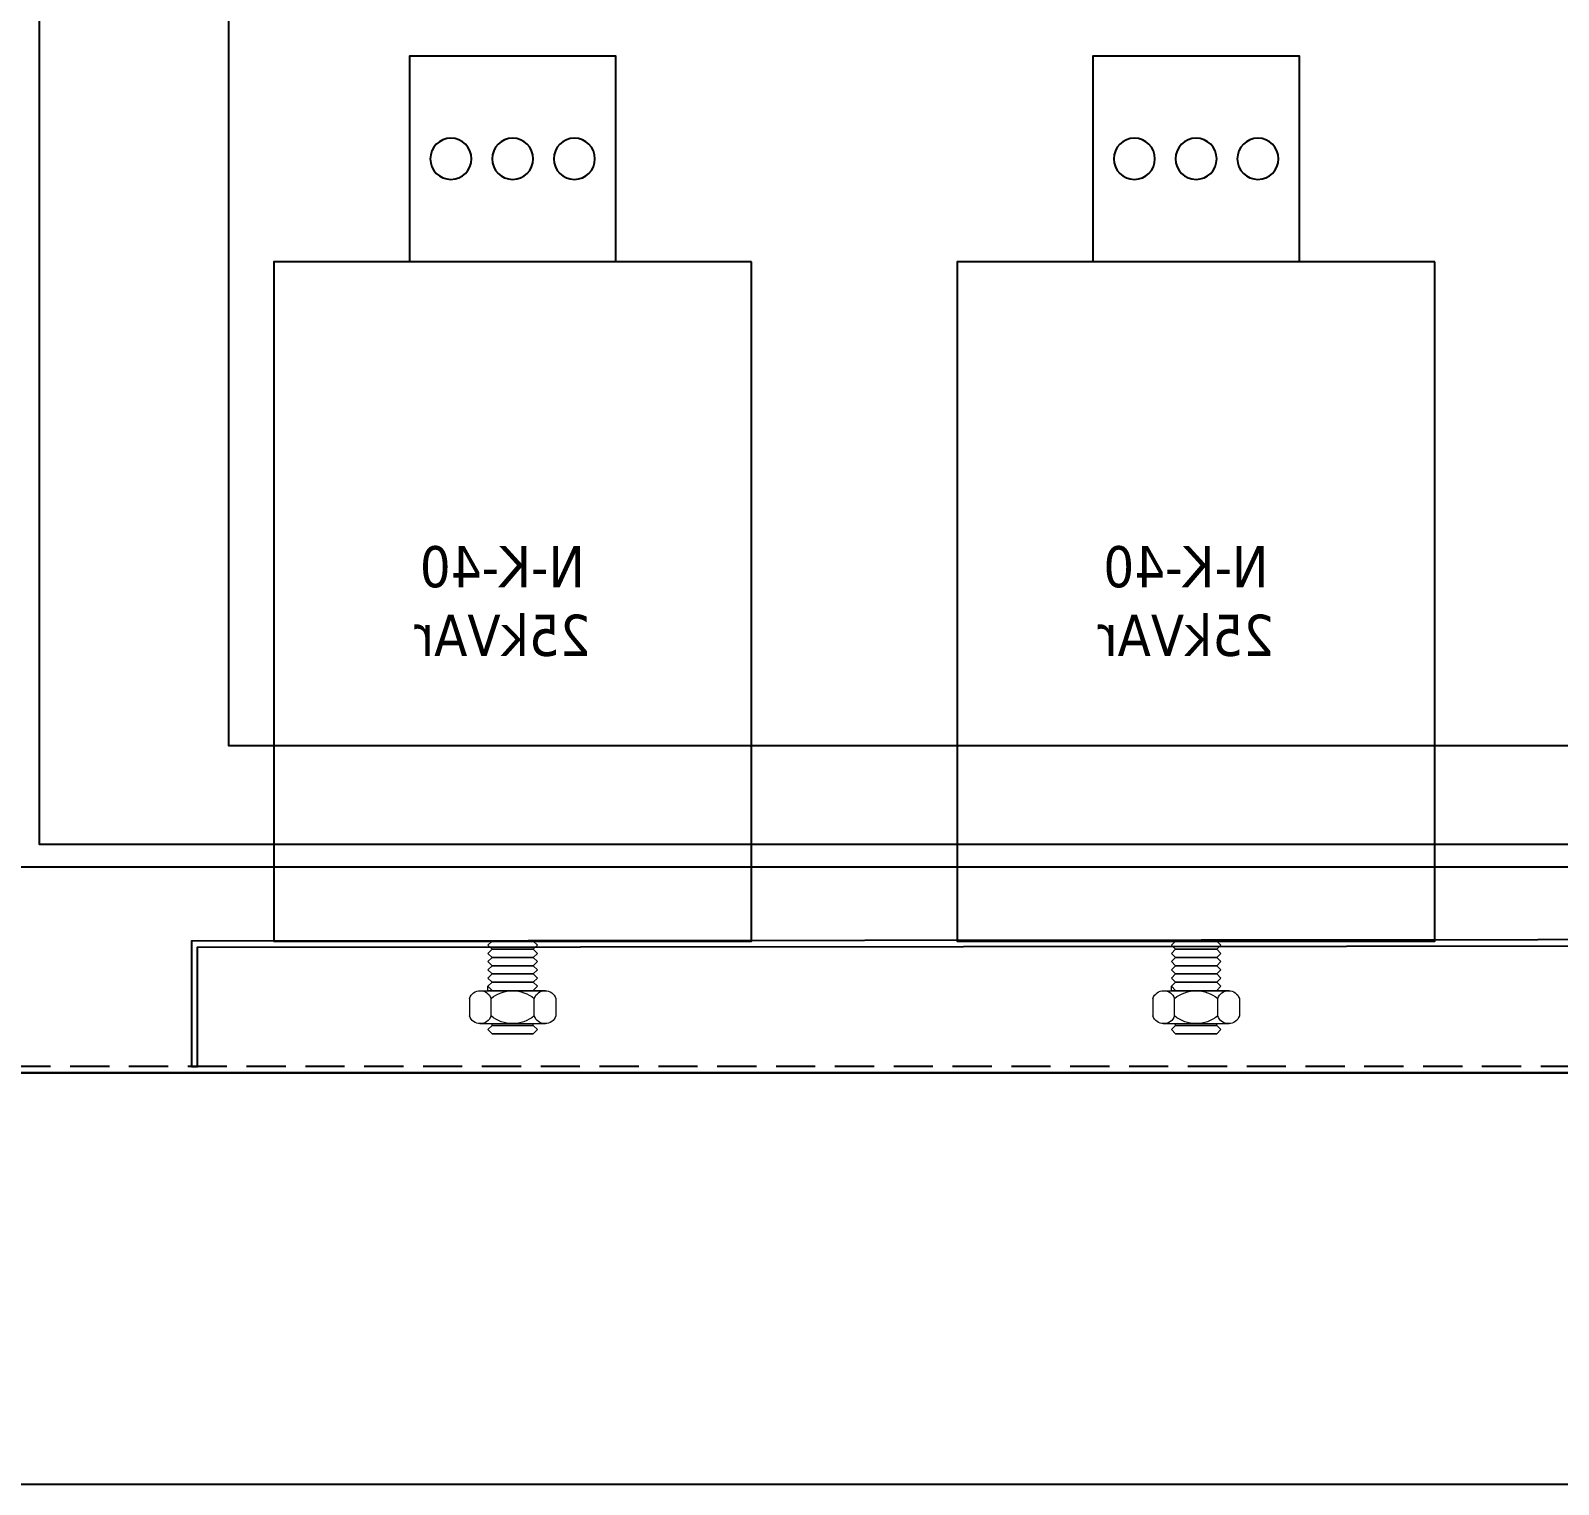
# Model space of a CAD drawing. Header units: millimetres. Extents: x 0 to 6126, y 0 to 4331.
# Drawn here: x 1419.5 to 1790.6, y 2399 to 2752.1 of the extents above; entities that cross this region are included whole.
import ezdxf

# ---------------------------------------------------------------- set-up
doc = ezdxf.new("R2010")
doc.units = ezdxf.units.MM
doc.linetypes.add('HIDDEN2', pattern=[4.7625, 3.175, -1.5875])
doc.layers.add('00', color=7, linetype='Continuous', lineweight=0)

# ---------------------------------------------------------------- blocks, each defined once
blk = doc.blocks.new('A$C369C2461')
at = {"color": 74, "lineweight": 5}
for p, q in [((53, 20.51), (52, 21.51)), ((53, 18.51), (52, 19.51)), ((63, 20.51), (53, 20.51)), ((63, 20.51), (64, 21.51)), ((63, 18.51), (64, 19.51)), ((53, 16.51), (52, 17.51)), ((53, 16.51), (52, 17.51)), ((53, 14.51), (52, 15.51)), ((53, 14.51), (52, 15.51)), ((63, 18.51), (53, 18.51)), ((63, 16.51), (53, 16.51)), ((63, 16.51), (53, 16.51)), ((63, 16.51), (64, 17.51)), ((63, 16.51), (64, 17.51)), ((63, 14.51), (64, 15.51)), ((63, 14.51), (64, 15.51)), ((53, 12.51), (52, 13.51)), ((53, 10.51), (52, 11.51)), ((63, 14.51), (53, 14.51)), ((63, 14.51), (53, 14.51)), ((63, 12.51), (53, 12.51)), ((63, 12.51), (64, 13.51)), ((63, 10.51), (64, 11.51)), ((63, 10.51), (53, 10.51)), ((53, 0), (52, 1)), ((53, 2), (53, 2.44)), ((63, 2), (53, 2)), ((63, 2), (63, 2.44)), ((63, 0), (64, 1)), ((63, 0), (53, 0))]:
    blk.add_line(p, q, dxfattribs=at)
at = {"color": 74}
for points in [[(33, 187.51), (83, 187.51), (83, 237.51), (33, 237.51)], [(0, 187.51), (116, 187.51), (116, 22.51), (0, 22.51)]]:
    blk.add_lwpolyline(points, close=True, dxfattribs=at)
for centre in [(43, 212.51), (58, 212.51), (73, 212.51)]:
    blk.add_circle(centre, 5, dxfattribs=at)
at = {"layer": '00', "color": 74, "lineweight": 5}
for p, q in [((52, 21.51), (53, 22.51)), ((53, 22.51), (63, 22.51)), ((64, 21.51), (63, 22.51)), ((52, 19.51), (53, 20.51)), ((53, 20.51), (63, 20.51)), ((64, 19.51), (63, 20.51)), ((52, 17.51), (53, 18.51)), ((52, 17.51), (53, 18.51)), ((52, 15.51), (53, 16.51)), ((52, 15.51), (53, 16.51)), ((53, 18.51), (63, 18.51)), ((53, 18.51), (63, 18.51)), ((53, 16.51), (63, 16.51)), ((53, 16.51), (63, 16.51)), ((64, 17.51), (63, 18.51)), ((64, 17.51), (63, 18.51)), ((64, 15.51), (63, 16.51)), ((64, 15.51), (63, 16.51)), ((52, 13.51), (53, 14.51)), ((52, 11.51), (53, 12.51)), ((53, 14.51), (63, 14.51)), ((53, 12.51), (63, 12.51)), ((64, 13.51), (63, 14.51)), ((64, 11.51), (63, 12.51)), ((64, 10.44), (64, 11.51)), ((47.5, 8.56), (47.5, 4.31)), ((50, 10.44), (64.01, 10.44)), ((66, 10.44), (50, 10.44)), ((52.75, 4.31), (52.75, 8.56)), ((63.25, 4.31), (63.25, 8.56)), ((68.5, 8.56), (68.5, 4.31)), ((66, 2.44), (50, 2.44)), ((52, 1), (53, 2)), ((53, 2), (63, 2)), ((64, 1), (63, 2)), ((53, 0), (63, 0)), ((53, 0), (63, 0))]:
    blk.add_line(p, q, dxfattribs=at)
for centre, radius, start, end in [((50.12, 7.66), 2.77, 18.8098, 161.1902), ((58, 2.15), 8.28, 50.6699, 129.3301), ((65.87, 7.66), 2.77, 18.8098, 161.1902), ((50.12, 5.21), 2.77, 198.8098, 341.1902), ((58, 10.72), 8.28, 230.6699, 309.3301), ((65.87, 5.21), 2.77, 198.8098, 341.1902)]:
    blk.add_arc(centre, radius, start, end, dxfattribs=at)
at = {"color": 74, "insert": (60.5, 105.01), "char_height": 10, "width": 96, "attachment_point": 5}
blk.add_mtext('{\\fTahoma|b0|i0|c0|p34;N-K-40\\P25kVAr}', dxfattribs=at)

msp = doc.modelspace()

# ---------------------------------------------------------------- linework, layer by layer
at = {"color": 7, "ltscale": 3}
for points in [[(583.11, 4098.96), (2183.11, 4098.96), (2183.11, 2498.96), (583.11, 2498.96)], [(583.11, 2498.96), (2183.11, 2498.96), (2183.11, 2398.96), (583.11, 2398.96)]]:
    msp.add_lwpolyline(points, close=True, dxfattribs=at)
at = {"color": 7, "linetype": 'HIDDEN2', "ltscale": 3}
msp.add_lwpolyline([(584.61, 4097.46), (2181.61, 4097.46), (2181.61, 2500.46), (584.61, 2500.46)], close=True, dxfattribs=at)
at = {"color": 4, "ltscale": 3}
msp.add_lwpolyline([(2148.61, 3997.46), (1416.11, 3997.46), (1416.11, 2548.96), (2148.61, 2548.96)], close=True, dxfattribs=at)
at = {"color": 35, "ltscale": 3}
msp.add_lwpolyline([(2143.11, 3991.96), (1421.61, 3991.96), (1421.61, 2554.46), (2143.11, 2554.46)], close=True, dxfattribs=at)
at = {"color": 3, "ltscale": 3}
msp.add_lwpolyline([(2103.61, 3983.46), (1467.61, 3983.46), (1467.61, 2578.46), (2103.61, 2578.46)], close=True, dxfattribs=at)
at = {"color": 8, "ltscale": 0.5}
msp.add_lwpolyline([(2112.61, 2501.05), (2112.61, 2531.55), (1458.61, 2530.96), (1458.61, 2500.46), (1460.11, 2500.46), (1460.11, 2529.46), (2111.11, 2530.05), (2111.11, 2501.05)], close=True, dxfattribs=at)

# ---------------------------------------------------------------- block references
at = {"color": 7, "xscale": -1}
for p in [(1594.61, 2508.45), (1760.61, 2508.45)]:
    msp.add_blockref('A$C369C2461', p, dxfattribs=at)

doc.saveas('drawing.dxf')
